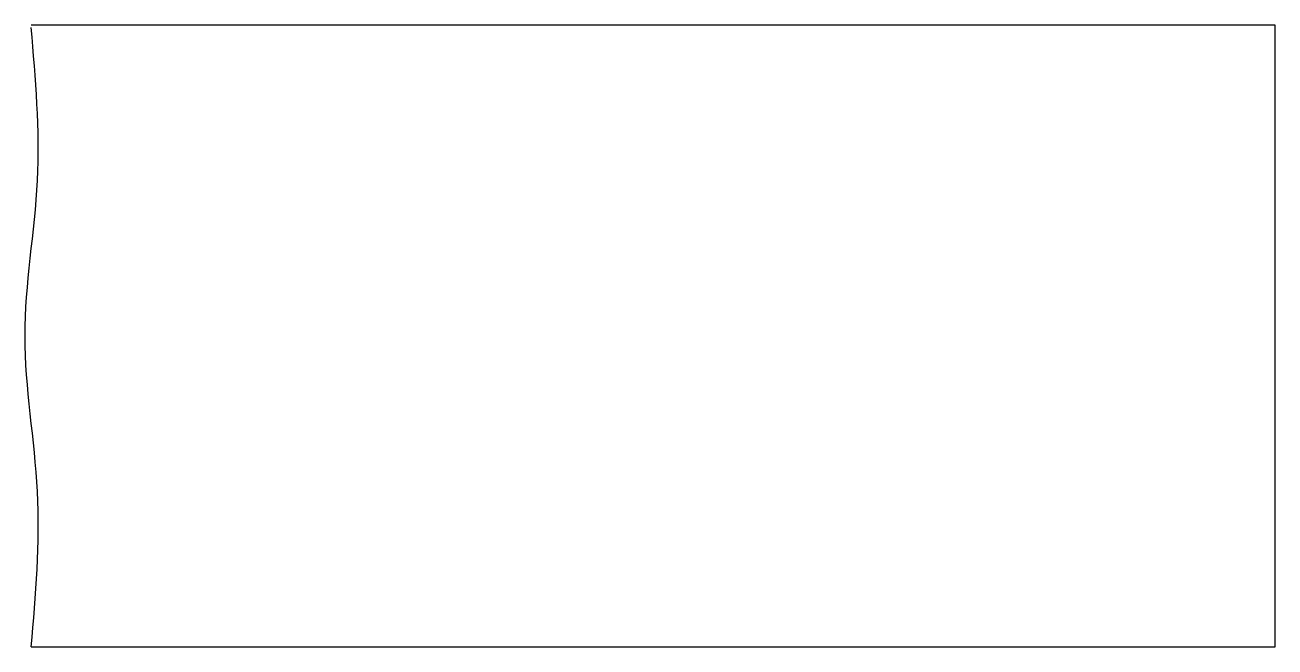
# Model space of a CAD drawing. Header units: metres. Extents: x -1 to 100, y 0 to 50.
import ezdxf

# ---------------------------------------------------------------- set-up
doc = ezdxf.new("R2010")
doc.units = ezdxf.units.M
doc.layers.add('Trash', color=1, linetype='Continuous')

msp = doc.modelspace()

# ---------------------------------------------------------------- linework, layer by layer
at = {"layer": 'Trash'}
for points in [[(100, 50), (0, 50)], [(100, 0), (100, 50)], [(0, 0), (100, 0)]]:
    msp.add_lwpolyline(points, dxfattribs=at)
msp.add_spline([(0, 0), (0.5, 12.5), (-0.5, 25), (0.5, 37.5), (0, 49.8)], degree=3, dxfattribs=at)

doc.saveas('drawing.dxf')
